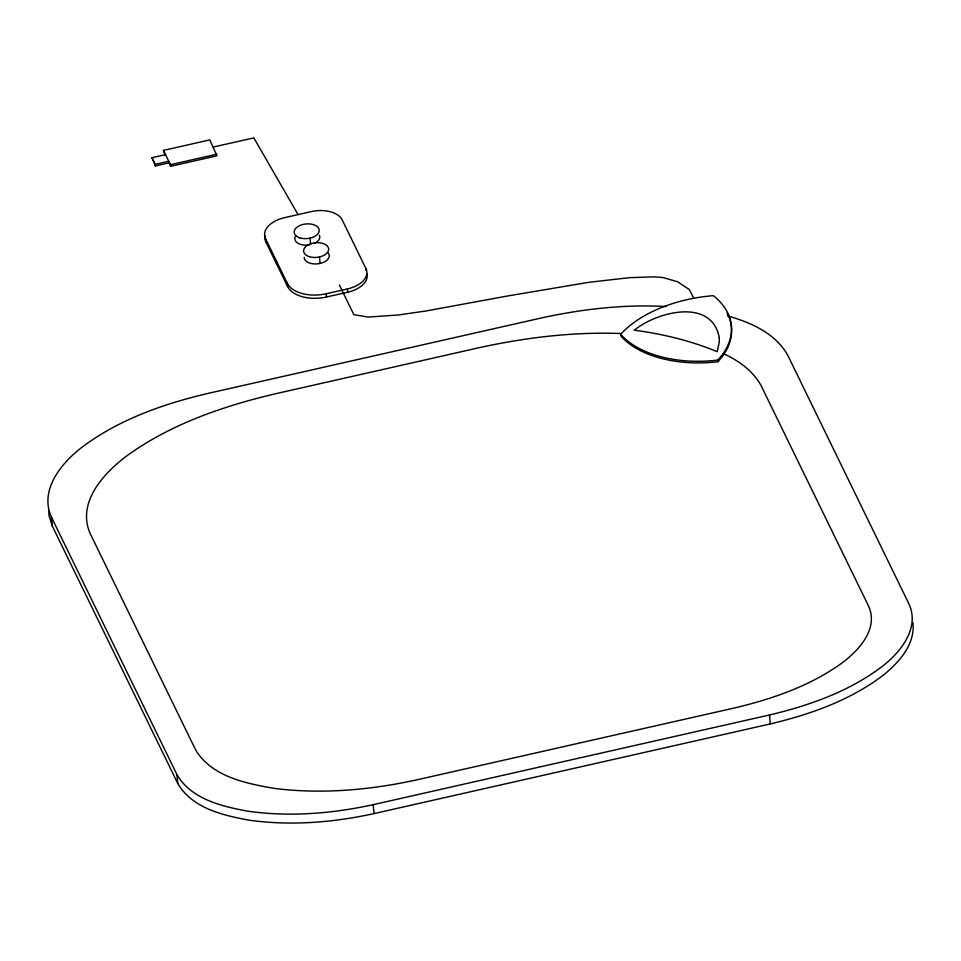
<?xml version="1.0" encoding="UTF-8"?>
<svg xmlns="http://www.w3.org/2000/svg" width="961" height="961" viewBox="0 0 961 961"><rect width="100%" height="100%" fill="white"/><g stroke="black" fill="none" stroke-linecap="round" stroke-linejoin="round"><path stroke-width="1.44" d="M718.119 361.696L717.963 360.075L722.324 354.729A104.761 61.132 -5.5 0 0 713.362 295.664A110.395 64.423 -5.5 0 0 620.686 334.32L620.842 335.954A97.83 57.083 -5.5 0 0 718.119 361.696L722.48 356.351A104.761 61.132 -5.5 0 0 727.081 313.034M666.381 306.547C624.746 304.205 582.955 308.961 542.268 317.767L206.843 393.674C162.229 404.293 117.71 419.993 80.904 448.066C60.771 463.779 39.245 490.47 51.474 517.234L176.944 774.626C191.335 799.252 221.895 806.423 247.962 811.204C289.645 817.114 332.194 813.619 373.18 804.681L769.485 714.996C809.546 705.47 849.536 691.355 882.582 666.153C900.673 652.038 920.001 628.062 909.01 604.025L787.804 355.366C775.539 333.287 750.805 322.391 727.513 315.917M48.927 511.144L48.939 515.396L52.338 526.16L177.809 783.551C192.188 808.177 222.76 815.348 248.827 820.129C290.51 826.04 333.059 822.544 374.045 813.607L770.338 723.921C810.399 714.395 850.389 700.293 883.435 675.078C899.088 662.249 915.34 644.411 912.926 622.62M165.16 155.214L163.442 150.397L209.81 139.898L216.946 155.826L170.577 166.325L168.74 161.256L155.214 164.319L151.994 157.712L165.52 154.661M213.306 147.045L253.848 137.879L298.03 214.603M151.994 157.712L155.37 165.941L168.896 162.889M163.442 150.397L170.421 164.691L216.79 154.204M265.572 238.736L287.291 283.291A31.725 18.511 -5.5 0 0 326.223 293.754L347.377 288.961A26.704 15.58 -5.5 0 0 365.913 268.551L342.2 219.901A25.166 14.679 -5.5 0 0 311.304 211.6L284.756 217.606A27.641 16.133 -5.5 0 0 265.572 238.736L265.885 241.992L287.603 286.546A31.725 18.511 -5.5 0 0 326.536 296.997L347.69 292.216A26.704 15.58 -5.5 0 0 366.934 273.753M621.551 333.563C573.969 331.641 526.352 337.455 479.899 347.522L274.426 394.01C222.207 406.431 170.121 424.378 126.347 456.199C103.368 473.521 76.616 502.771 90.19 533.607L195.551 749.748C211.792 776.848 246.136 783.563 274.942 788.476C322.271 794.375 370.381 789.99 416.834 779.851L734.697 707.921C772.68 698.887 810.567 685.83 842.413 662.682C859.122 650.092 878.582 628.806 868.708 606.379L761.184 385.781C752.992 370.802 738.601 360.555 723.345 353.636M339.389 284.973L353.864 314.667L368.171 317.07L398.659 314.944L426.216 310.944L506.399 296.192L588.6 282.342L629.647 277.657L653.948 276.852L662.826 277.501L677.541 281.753L689.337 289.561L693.638 297.958M769.485 714.996L770.338 723.921M365.913 268.551L366.117 270.714M347.377 288.961L347.69 292.216M326.223 293.754L326.536 296.997M373.18 804.681L374.045 813.607M319.472 256.935L320.097 263.446M310.031 238.136L310.655 244.647M287.291 283.291L287.603 286.546M276.432 261.02L276.744 264.263M170.421 164.691L170.577 166.325M155.214 164.319L155.37 165.941M176.944 774.626L177.809 783.551M51.474 517.234L52.338 526.16M717.963 360.075A97.83 57.083 -5.5 0 1 620.686 334.32M265.885 241.992A27.641 16.133 -5.5 0 1 265.08 235.745M319.448 235.205A12.565 7.34 -5.5 0 1 314.163 243.481M309.538 244.863A12.565 7.34 -5.5 0 1 297.622 243.061A12.565 7.34 -5.5 0 1 295.628 235.829M328.278 252.971A12.565 7.34 -5.5 0 1 319.208 263.626A12.565 7.34 -5.5 0 1 304.205 257.332M719.272 337.671L719.236 342.2L717.206 351.714A259.458 151.406 -5.5 0 0 634.308 330.212C656.507 311.881 711.825 297.309 719.272 337.671M309.166 256.623A12.565 7.34 -5.5 0 0 328.626 249.74A12.565 7.34 -5.5 0 0 310.547 243.818A12.565 7.34 -5.5 0 0 309.166 256.623M299.736 237.823A12.565 7.34 -5.5 0 0 319.184 230.94A12.565 7.34 -5.5 0 0 301.105 225.018A12.565 7.34 -5.5 0 0 299.736 237.823"/></g></svg>
